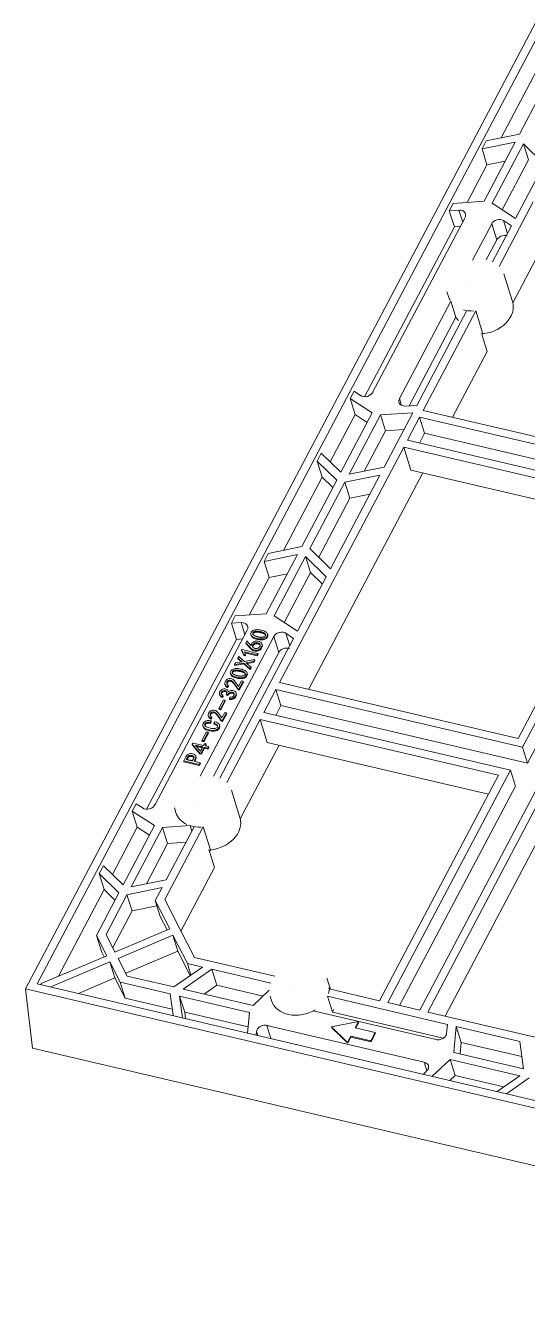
# Model space of a CAD drawing. Extents: x 4116 to 5931, y -3683 to -1260.
# Drawn here: x 4794.5 to 4861.8, y -1551.6 to -1380.9 of the extents above; entities that cross this region are included whole.
import ezdxf

# ---------------------------------------------------------------- set-up
doc = ezdxf.new("R2010")
doc.units = 0
doc.header["$MEASUREMENT"] = 0
doc.layers.get('0').update_dxf_attribs({"true_color": 0xffffff})
doc.layers.add('61', color=7, linetype='Continuous', true_color=0xffffff)

# ---------------------------------------------------------------- blocks, each defined once
blk = doc.blocks.new('u16')
at = {"layer": '61', "color": 7, "linetype": 'Continuous', "lineweight": 13}
for p, q in [((-132.68, -98.48), (-5.08, 143.24)), ((-4.47, 142.05), (-131.1, -97.81)), ((-68.84, 15.72), (-63.65, 25.56)), ((-61.69, 25.13), (-66.39, 16.22)), ((-70.87, 15.31), (-66.39, 16.22)), ((-71.43, 14.24), (-70.87, 15.31)), ((-71.43, 14.24), (-66.96, 15.15)), ((-70.76, 12.09), (-71.43, 14.24)), ((-66.96, 15.15), (-71.16, 7.19)), ((-70.07, 6.93), (-65.87, 14.89)), ((-65.87, 14.89), (-65.19, 12.74)), ((-65.87, 14.89), (-63.1, 12.19)), ((-73.42, 7.04), (-70.76, 12.09)), ((-70.76, 12.09), (-68.31, 12.59)), ((-65.19, 12.74), (-68.72, 6.06)), ((-66.94, 4.9), (-63.1, 12.19)), ((-75.82, 5.93), (-75.3, 6.92)), ((-75.3, 6.92), (-71.16, 7.19)), ((-70.07, 6.93), (-66.94, 4.9)), ((-64.55, 7.11), (-69.12, -1.55)), ((-75.82, 5.93), (-74.53, 6.01)), ((-75.14, 3.78), (-75.82, 5.93)), ((-74.53, 6.01), (-74.02, 4.41)), ((-87.19, -19.03), (-75.14, 3.78)), ((-86.1, -18.45), (-73.7, 5.02)), ((-75.14, 3.78), (-74.33, 3.84)), ((-72.7, -0.7), (-70.12, 4.18)), ((-70.12, 4.18), (-69.45, 2.03)), ((-70.03, -0.94), (-67.47, 3.91)), ((-68, 2.89), (-68.54, 4.61)), ((-68.54, 4.61), (-67.47, 3.91)), ((-69.45, 2.03), (-70.88, -0.68)), ((-62.92, 1.89), (-67.3, -6.41)), ((-67.34, -6.24), (-68.5, -2.56)), ((-76.13, -4.95), (-75.94, -5.57)), ((-82.51, -19.29), (-75.61, -6.22)), ((-74.94, -8.37), (-75.61, -6.22)), ((-74.94, -8.37), (-81.22, -20.26)), ((-80.19, -20.19), (-73.47, -7.47)), ((-72.27, -7.51), (-79.32, -20.86)), ((-71.31, -10.58), (-72.27, -7.51)), ((-71.31, -10.58), (-71.42, -10.8)), ((-70.75, -12.95), (-71.42, -10.8)), ((-70.75, -12.95), (-75.41, -21.77)), ((-89.12, -19.27), (-88.6, -18.29)), ((-88.6, -18.29), (-87.67, -18.89)), ((-89.12, -19.27), (-86.15, -21.21)), ((-89.12, -19.27), (-88.45, -21.42)), ((-82.23, -20.19), (-82.51, -19.29)), ((-81.69, -20.29), (-80.19, -20.19)), ((-91.79, -27.76), (-88.45, -21.42)), ((-86.15, -21.21), (-90.35, -29.17)), ((-89.26, -29.42), (-85.06, -21.46)), ((-88.45, -21.42), (-86.82, -22.48)), ((-85.06, -21.46), (-80.71, -21.18)), ((-84.38, -23.61), (-85.06, -21.46)), ((-84.56, -28.47), (-80.71, -21.18)), ((-79.81, -21.79), (-81.44, -24.88)), ((-46.71, -29.54), (-79.81, -21.79)), ((-79.81, -21.79), (-79.13, -23.94)), ((-47.31, -28.35), (-79.32, -20.86)), ((-87.23, -29.01), (-84.38, -23.61)), ((-84.38, -23.61), (-81.91, -23.45)), ((-81.44, -24.88), (-48.34, -32.63)), ((-79.83, -25.25), (-79.13, -23.94)), ((-46.03, -31.69), (-79.13, -23.94)), ((-81.93, -25.81), (-98.6, -57.39)), ((-93.55, -27.66), (-92.99, -26.59)), ((-92.99, -26.59), (-90.35, -29.17)), ((-49.92, -33.3), (-81.93, -25.81)), ((-80.97, -28.87), (-81.93, -25.81)), ((-93.55, -27.66), (-90.92, -30.24)), ((-93.55, -27.66), (-92.88, -29.81)), ((-89.26, -29.42), (-84.56, -28.47)), ((-80.97, -28.87), (-51.26, -35.83)), ((-98.07, -39.65), (-92.88, -29.81)), ((-95.62, -39.15), (-90.92, -30.24)), ((-79.36, -29.25), (-94.7, -58.31)), ((-89.83, -30.5), (-94.53, -39.4)), ((-92.88, -29.81), (-91.44, -31.22)), ((-91.76, -42.11), (-85.13, -29.54)), ((-89.83, -30.5), (-85.13, -29.54)), ((-89.83, -30.5), (-89.15, -32.64)), ((-89.15, -32.64), (-86.48, -32.1)), ((-93.34, -40.57), (-89.15, -32.64)), ((-66.59, -64.89), (-49.92, -33.3)), ((-48.34, -32.63), (-65.99, -66.07)), ((-65.32, -68.22), (-47.66, -34.78)), ((-100.1, -40.06), (-95.62, -39.15)), ((-100.66, -41.13), (-100.1, -40.06)), ((-100.66, -41.13), (-96.19, -40.22)), ((-96.19, -40.22), (-100.39, -48.18)), ((-99.3, -48.44), (-95.09, -40.48)), ((-95.09, -40.48), (-92.33, -43.18)), ((-95.09, -40.48), (-94.42, -42.62)), ((-94.53, -39.4), (-91.76, -42.11)), ((-99.99, -43.28), (-100.66, -41.13)), ((-97.95, -49.31), (-94.42, -42.62)), ((-94.42, -42.62), (-92.85, -44.17)), ((-102.65, -48.33), (-99.99, -43.28)), ((-99.99, -43.28), (-97.54, -42.78)), ((-96.17, -50.47), (-92.33, -43.18)), ((-105.05, -49.44), (-104.53, -48.45)), ((-105.05, -49.44), (-103.76, -49.35)), ((-104.37, -51.59), (-105.05, -49.44)), ((-104.53, -48.45), (-100.39, -48.18)), ((-103.76, -49.35), (-103.25, -50.96)), ((-99.3, -48.44), (-96.17, -50.47)), ((-115.32, -73.82), (-102.93, -50.35)), ((-109.26, -69.96), (-99.35, -51.19)), ((-100.17, -50.99), (-100.22, -50.83)), ((-99.35, -51.19), (-98.68, -53.34)), ((-97.23, -52.48), (-97.77, -50.76)), ((-97.77, -50.76), (-96.7, -51.46)), ((-116.42, -74.4), (-104.37, -51.59)), ((-106.59, -70.2), (-96.7, -51.46)), ((-104.37, -51.59), (-103.56, -51.53)), ((-103.12, -52.05), (-103, -51.81)), ((-102.57, -52.66), (-103.12, -52.05)), ((-102.53, -52.78), (-103.08, -52.17)), ((-103, -51.81), (-102.42, -52.44)), ((-98.68, -53.34), (-107.44, -69.94)), ((-104.51, -54.73), (-103.59, -54.6)), ((-104.19, -54.13), (-104.06, -53.88)), ((-103.59, -54.6), (-104.19, -54.13)), ((-103.69, -54.62), (-104.15, -54.25)), ((-104.06, -53.88), (-103.3, -54.54)), ((-103.68, -53.1), (-103.61, -52.97)), ((-103.61, -52.97), (-101.51, -53.47)), ((-103.18, -53.69), (-103.41, -53.64)), ((-103.14, -53.82), (-103.37, -53.76)), ((-101.62, -53.67), (-103.3, -53.28)), ((-103.3, -54.54), (-101.94, -54.31)), ((-101.58, -53.8), (-103.27, -53.4)), ((-103.2, -53.58), (-103.23, -53.45)), ((-102.07, -54.56), (-103.12, -54.72)), ((-101.94, -54.31), (-102.07, -54.56)), ((-101.9, -54.44), (-102.04, -54.69)), ((-101.51, -53.47), (-101.62, -53.67)), ((-101.47, -53.59), (-101.58, -53.8)), ((-104.64, -54.98), (-104.51, -54.73)), ((-103.42, -54.77), (-104.64, -54.98)), ((-103.38, -54.89), (-104.6, -55.1)), ((-102.58, -55.52), (-103.42, -54.77)), ((-102.54, -55.64), (-103.38, -54.89)), ((-103.12, -54.72), (-102.45, -55.27)), ((-102.04, -54.69), (-102.98, -54.82)), ((-102.92, -56.19), (-102.97, -56.04)), ((-102.45, -55.27), (-102.58, -55.52)), ((-102.41, -55.39), (-102.54, -55.64)), ((-105.49, -57.75), (-105.63, -57.94)), ((-105.45, -57.87), (-105.59, -58.06)), ((-104.1, -57.91), (-103.71, -57.16)), ((-103.49, -57.21), (-104.04, -58.26)), ((-103.45, -57.34), (-104, -58.39)), ((-103.71, -57.16), (-103.49, -57.21)), ((-66.59, -64.89), (-98.6, -57.39)), ((-106.73, -60.88), (-106.1, -59.7)), ((-106.66, -58.95), (-106.61, -59.1)), ((-105.91, -59.75), (-106.53, -60.93)), ((-106.21, -59.11), (-106.34, -59.29)), ((-106.17, -59.24), (-106.3, -59.41)), ((-106.1, -59.7), (-105.91, -59.75)), ((-105.58, -59.02), (-105.74, -58.98)), ((-105.54, -59.14), (-105.7, -59.1)), ((-105.47, -58.63), (-105.49, -58.54)), ((-105.31, -59.56), (-105.25, -59.36)), ((-104.04, -58.26), (-104.09, -58.25)), ((-104, -58.39), (-104.05, -58.37)), ((-99.09, -58.32), (-100.72, -61.41)), ((-99.09, -58.32), (-98.42, -60.47)), ((-65.99, -66.07), (-99.09, -58.32)), ((-106.53, -60.93), (-106.73, -60.88)), ((-106.49, -61.05), (-106.69, -61.01)), ((-105.87, -59.87), (-106.49, -61.05)), ((-106.34, -62.14), (-105.94, -61.4)), ((-105.72, -61.45), (-106.28, -62.5)), ((-105.94, -61.4), (-105.72, -61.45)), ((-100.72, -61.41), (-67.62, -69.16)), ((-99.11, -61.79), (-98.42, -60.47)), ((-65.32, -68.22), (-98.42, -60.47)), ((-107.79, -62.53), (-107.91, -62.76)), ((-107.75, -62.65), (-107.87, -62.88)), ((-107.72, -61.98), (-107.86, -62.17)), ((-107.68, -62.11), (-107.82, -62.3)), ((-107.4, -62.88), (-107.27, -62.64)), ((-106.62, -63.19), (-106.67, -63.03)), ((-106.28, -62.5), (-106.33, -62.49)), ((-106.24, -62.62), (-106.29, -62.61)), ((-105.68, -61.57), (-106.24, -62.62)), ((-101.21, -62.34), (-105.68, -70.81)), ((-101.21, -62.34), (-100.25, -65.41)), ((-69.21, -69.83), (-101.21, -62.34)), ((-109, -65.18), (-108.37, -63.99)), ((-108.88, -63.2), (-108.83, -63.35)), ((-108.18, -64.04), (-108.8, -65.22)), ((-108.14, -64.16), (-108.76, -65.35)), ((-108.37, -63.99), (-108.18, -64.04)), ((-110.31, -65.66), (-110.22, -65.5)), ((-109.32, -66.83), (-110.31, -65.66)), ((-109.28, -66.95), (-110.27, -65.78)), ((-110.22, -65.5), (-108.79, -65.84)), ((-108.95, -66.13), (-109.82, -65.93)), ((-108.69, -66.08), (-109.11, -66.88)), ((-108.65, -66.2), (-109.07, -67)), ((-108.8, -65.22), (-109, -65.18)), ((-108.76, -65.35), (-108.96, -65.3)), ((-108.79, -65.84), (-108.66, -65.59)), ((-108.23, -66.19), (-108.69, -66.08)), ((-108.66, -65.59), (-108.45, -65.63)), ((-108.19, -66.31), (-108.65, -66.2)), ((-108.45, -65.63), (-108.59, -65.88)), ((-108.59, -65.88), (-108.12, -65.99)), ((-108.42, -65.76), (-108.49, -65.91)), ((-108.12, -65.99), (-108.23, -66.19)), ((-108.08, -66.12), (-108.19, -66.31)), ((-98.64, -65.78), (-103.86, -75.67)), ((-100.25, -65.41), (-70.54, -72.37)), ((-65.99, -66.07), (-65.32, -68.22)), ((-111.45, -67.89), (-111.17, -67.35)), ((-109.37, -68.38), (-111.45, -67.89)), ((-109.33, -68.5), (-111.42, -68.01)), ((-110.93, -67.59), (-111, -67.72)), ((-109.9, -67.64), (-110.06, -67.95)), ((-110.06, -67.95), (-109.24, -68.14)), ((-109.86, -67.77), (-109.97, -67.97)), ((-109.79, -67.39), (-109.84, -67.24)), ((-109.24, -68.14), (-109.37, -68.38)), ((-109.2, -68.26), (-109.33, -68.5)), ((-109.11, -66.88), (-109.32, -66.83)), ((-109.07, -67), (-109.28, -66.95)), ((-85.18, -100.09), (-69.21, -69.83)), ((-67.62, -69.16), (-84.08, -100.34)), ((-67.62, -69.16), (-66.95, -71.31)), ((-82.48, -100.72), (-66.95, -71.31)), ((-79.78, -101.35), (-63.32, -70.17)), ((-78.69, -101.61), (-62.72, -71.35)), ((-103.9, -75.5), (-105.06, -71.82)), ((-118.35, -74.64), (-117.83, -73.66)), ((-118.35, -74.64), (-115.38, -76.58)), ((-118.35, -74.64), (-117.68, -76.79)), ((-117.83, -73.66), (-116.9, -74.26)), ((-112.69, -74.21), (-112.5, -74.83)), ((-61.75, -74.42), (-76.39, -102.15)), ((-121.02, -83.13), (-117.68, -76.79)), ((-115.38, -76.58), (-119.58, -84.54)), ((-117.68, -76.79), (-116.05, -77.85)), ((-114.29, -76.83), (-110.59, -76.59)), ((-108.83, -76.77), (-113.97, -86.5)), ((-113.79, -83.84), (-110.04, -76.73)), ((-110.36, -77.33), (-110.59, -76.59)), ((-107.87, -79.84), (-108.83, -76.77)), ((-118.49, -84.79), (-114.29, -76.83)), ((-113.61, -78.98), (-114.29, -76.83)), ((-116.46, -84.38), (-113.61, -78.98)), ((-113.61, -78.98), (-111.14, -78.82)), ((-107.87, -79.84), (-107.99, -80.06)), ((-107.31, -82.21), (-107.99, -80.06)), ((-122.78, -83.03), (-122.22, -81.96)), ((-122.78, -83.03), (-120.15, -85.61)), ((-122.78, -83.03), (-122.11, -85.18)), ((-122.22, -81.96), (-119.58, -84.54)), ((-107.31, -82.21), (-111.82, -90.74)), ((-128.23, -96.78), (-122.11, -85.18)), ((-122.11, -85.18), (-120.67, -86.59)), ((-119.06, -85.87), (-114.36, -84.91)), ((-118.49, -84.79), (-113.79, -83.84)), ((-115.27, -86.63), (-114.36, -84.91)), ((-123.16, -91.32), (-120.15, -85.61)), ((-119.06, -85.87), (-121.87, -91.19)), ((-119.06, -85.87), (-118.38, -88.01)), ((-114.59, -88.78), (-115.27, -86.63)), ((-115.27, -86.63), (-113.33, -90.44)), ((-110.02, -94.27), (-113.97, -86.5)), ((-120.98, -92.94), (-118.38, -88.01)), ((-118.38, -88.01), (-115.05, -87.33)), ((-120.67, -93.56), (-113.33, -90.44)), ((-113.67, -90.59), (-114.59, -88.78)), ((-123.16, -91.32), (-121.78, -94.04)), ((-122.49, -93.47), (-123.16, -91.32)), ((-120.67, -93.56), (-121.87, -91.19)), ((-112.9, -91.28), (-120.24, -94.4)), ((-112.9, -91.28), (-110.96, -95.09)), ((-112.23, -93.43), (-112.9, -91.28)), ((-122.13, -94.18), (-122.49, -93.47)), ((-119.22, -96.4), (-112.23, -93.43)), ((-110.57, -96.7), (-112.23, -93.43)), ((-130.56, -97.77), (-121.78, -94.04)), ((-121.36, -94.88), (-129.27, -98.24)), ((-121.36, -94.88), (-119.98, -97.59)), ((-121.36, -94.88), (-120.69, -97.02)), ((-119.04, -96.77), (-120.24, -94.4)), ((-108.94, -95.57), (-112.77, -98.24)), ((-108.94, -95.57), (-110.96, -95.09)), ((-110.96, -95.09), (-110.48, -96.64)), ((-110.02, -94.27), (-99.21, -96.8)), ((-125.58, -99.1), (-120.69, -97.02)), ((-119.31, -99.74), (-120.69, -97.02)), ((-119.04, -96.77), (-112.77, -98.24)), ((-107.68, -95.86), (-111.51, -98.53)), ((-99.76, -97.71), (-107.68, -95.86)), ((-107.68, -95.86), (-107, -98.01)), ((-91.76, -98.55), (-92.23, -97.06)), ((-131.74, -106.43), (-132.68, -98.48)), ((-132.68, -98.48), (8.42, -131.53)), ((-131.1, -97.81), (7.82, -130.35)), ((-130.64, -97.92), (-130.56, -97.77)), ((-119.98, -97.59), (-119.31, -99.74)), ((-113.26, -99.16), (-119.98, -97.59)), ((-111.51, -98.53), (-102.14, -100.72)), ((-107, -98.01), (-108.69, -99.19)), ((-107, -98.01), (-100.8, -99.46)), ((-99.97, -98.68), (-102.14, -100.72)), ((-91.93, -98.51), (-85.18, -100.09)), ((-119.31, -99.74), (-112.99, -101.22)), ((-113.26, -99.16), (-112.88, -102.08)), ((-102.63, -101.65), (-112, -99.46)), ((-112, -99.46), (-111.62, -102.37)), ((-112, -99.46), (-111.32, -101.61)), ((-99.86, -99.45), (-99.67, -100.07)), ((-76.08, -103.26), (-92.17, -99.49)), ((-92.17, -99.49), (-91.49, -101.64)), ((-84.08, -100.34), (-79.78, -101.35)), ((-111.32, -101.61), (-102.81, -103.6)), ((-111.32, -101.61), (-111.21, -102.47)), ((-102.63, -101.65), (-102.88, -104.42)), ((-77.57, -105.29), (-94.06, -101.43)), ((-91.49, -101.64), (-76.64, -105.12)), ((-78.69, -101.61), (-35.04, -111.83)), ((-99.74, -105.16), (-100.29, -103.39)), ((-79.17, -108.34), (-100.29, -103.39)), ((-91.61, -103.6), (-88, -102.86)), ((-89.49, -105.67), (-91.61, -103.6)), ((-91.57, -103.72), (-91.61, -103.6)), ((-89.45, -105.8), (-91.57, -103.72)), ((-88, -102.86), (-88.44, -103.7)), ((-85.76, -104.33), (-88.44, -103.7)), ((-87.96, -102.99), (-88.35, -103.72)), ((-87.96, -102.99), (-88, -102.86)), ((-76.08, -103.26), (-76.19, -104.47)), ((-74.91, -103.53), (-75.23, -107.03)), ((-66.35, -105.54), (-74.91, -103.53)), ((-74.24, -105.68), (-74.91, -103.53)), ((-101.68, -104.21), (-101.72, -104.69)), ((-101.68, -104.21), (-101.51, -104.74)), ((-89.05, -104.84), (-89.49, -105.67)), ((-89.45, -105.8), (-89.49, -105.67)), ((-89.01, -104.96), (-89.45, -105.8)), ((-89.01, -104.96), (-89.05, -104.84)), ((-86.36, -105.47), (-89.05, -104.84)), ((-86.32, -105.59), (-89.01, -104.96)), ((-85.76, -104.33), (-86.36, -105.47)), ((-86.32, -105.59), (-86.36, -105.47)), ((-86.32, -105.59), (-85.72, -104.45)), ((-85.72, -104.45), (-85.76, -104.33)), ((-74.24, -105.68), (-74.38, -107.23)), ((-74.24, -105.68), (-66.08, -107.59)), ((-66.35, -105.54), (-65.87, -109.22)), ((-131.74, -106.43), (11.24, -139.92)), ((-65.87, -109.22), (-75.23, -107.03)), ((-79.17, -108.34), (-78.81, -109.49)), ((-75.72, -107.96), (-78.13, -110.22)), ((-75.05, -110.1), (-75.72, -107.96)), ((-75.72, -107.96), (-66.36, -110.15)), ((-78.87, -109.55), (-79.29, -109.95)), ((-75.05, -110.1), (-75.76, -110.77)), ((-68.49, -111.64), (-75.05, -110.1)), ((-66.36, -110.15), (-69.39, -112.26)), ((-65.09, -110.44), (-68.13, -112.56))]:
    blk.add_line(p, q, dxfattribs=at)
for centre, major_axis, start_param, end_param in [((-74.6, 5.23), (-0.954, -0.299), 2.607876, 4.31832), ((-69.23, 3.97), (-0.954, -0.299), 3.592986, 5.749469), ((-68.55, 1.82), (0.954, 0.299), 0.798601, 2.607876), ((-72.31, -3.76), (3.82, 1.2), 0, 6.283185482025146), ((-72.31, -3.76), (-1.1, -0.34), 0, 6.283185482025146), ((-72.12, -4.37), (-3.82, -1.2), 6.283172, 6.46713), ((-71.16, -7.44), (-3.82, -1.2), 1.220343, 3.14157), ((-71.45, -6.52), (-3.82, -1.2), 0.183944, 0.417125), ((-72.12, -4.37), (-3.82, -1.2), 0.855223, 1.220343), ((-86.99, -18.24), (-0.954, -0.299), 0.451393, 2.607876), ((-81.62, -19.5), (-0.954, -0.299), 5.749469, 7.459913), ((-103.83, -50.14), (-0.954, -0.299), 2.607876, 4.31832), ((-98.46, -51.4), (-0.954, -0.299), 3.592986, 5.749469), ((-97.78, -53.55), (0.954, 0.299), 0.798601, 2.607876), ((-108.88, -73.02), (-1.1, -0.34), 0, 6.283185482025146), ((-108.88, -73.02), (3.82, 1.2), 0, 6.283185482025146), ((-116.22, -73.61), (-0.954, -0.299), 0.451393, 2.607876), ((-108.68, -73.63), (-3.82, -1.2), 6.283159, 6.978817), ((-108.68, -73.63), (-3.82, -1.2), 0.855223, 1.220343), ((-107.72, -76.7), (-3.82, -1.2), 1.220343, 3.14157), ((-96.04, -98.26), (3.82, 1.2), 0, 6.283185482025146), ((-96.04, -98.26), (-1.1, -0.34), 0, 6.283185482025146), ((-95.85, -98.87), (-3.82, -1.2), 2.670299, 2.930492), ((-95.85, -98.87), (-3.82, -1.2), 0.000028, 1.878103), ((-95.18, -101.02), (-3.82, -1.2), 2.568468, 2.670299), ((-100.7, -104.15), (-0.954, -0.299), 3.92301, 6.044081), ((-77.16, -104.53), (-0.954, -0.299), 0.781418, 2.902488), ((-79.58, -109.1), (-0.954, -0.299), 2.261743, 3.92301)]:
    blk.add_ellipse(centre, major_axis=major_axis, ratio=0.76566, start_param=start_param, end_param=end_param, dxfattribs=at)
for points, degree in [([(-102.43, -50.97), (-102.47, -50.87), (-102.45, -50.76), (-102.39, -50.63)], 3), ([(-102.22, -51.23), (-102.32, -51.16), (-102.39, -51.07), (-102.43, -50.97)], 3), ([(-102.43, -50.97), (-102.39, -51.09)], 1), ([(-102.39, -50.63), (-102.32, -50.51), (-102.21, -50.42), (-102.04, -50.36)], 3), ([(-102.18, -51.36), (-102.28, -51.28), (-102.35, -51.19), (-102.39, -51.09)], 3), ([(-102.16, -50.69), (-102.24, -50.82), (-102.13, -50.95)], 2), ([(-101.89, -50.52), (-102.09, -50.56), (-102.16, -50.69)], 2), ([(-102.16, -50.69), (-102.12, -50.81)], 1), ([(-102.12, -50.81), (-102.17, -50.89), (-102.15, -50.97)], 2), ([(-102.13, -50.95), (-102.02, -51.09), (-101.7, -51.2)], 2), ([(-101.85, -50.64), (-102.05, -50.68), (-102.12, -50.81)], 2), ([(-102.04, -50.36), (-101.88, -50.3), (-101.7, -50.27), (-101.51, -50.29)], 3), ([(-101.48, -50.51), (-101.69, -50.48), (-101.89, -50.52)], 2), ([(-101.89, -50.52), (-101.85, -50.64)], 1), ([(-101.45, -50.63), (-101.65, -50.6), (-101.85, -50.64)], 2), ([(-101.7, -51.2), (-101.39, -51.31), (-101.1, -51.32)], 2), ([(-101.51, -50.29), (-101.31, -50.3), (-101.1, -50.34), (-100.88, -50.41)], 3), ([(-101.48, -50.51), (-101.45, -50.63)], 1), ([(-101.04, -50.59), (-101.28, -50.54), (-101.48, -50.51)], 2), ([(-101, -50.72), (-101.24, -50.66), (-101.45, -50.63)], 2), ([(-100.63, -50.75), (-100.8, -50.65), (-101.04, -50.59)], 2), ([(-101.04, -50.59), (-101, -50.72)], 1), ([(-100.6, -50.88), (-100.77, -50.77), (-101, -50.72)], 2), ([(-100.88, -50.41), (-100.65, -50.47), (-100.48, -50.55), (-100.36, -50.64)], 3), ([(-100.46, -51), (-100.46, -50.86), (-100.63, -50.75)], 2), ([(-100.63, -50.75), (-100.6, -50.88)], 1), ([(-100.63, -51.23), (-100.46, -51.14), (-100.46, -51)], 2), ([(-100.42, -51.12), (-100.42, -50.98), (-100.6, -50.88)], 2), ([(-100.2, -50.98), (-100.2, -51.11), (-100.27, -51.23), (-100.4, -51.33)], 3), ([(-100.36, -50.64), (-100.25, -50.74), (-100.19, -50.85), (-100.2, -50.98)], 3), ([(-100.16, -51.1), (-100.16, -51.23), (-100.23, -51.35), (-100.36, -51.45)], 3), ([(-100.2, -50.98), (-100.16, -51.1)], 1), ([(-100.17, -50.97), (-100.16, -51.01), (-100.16, -51.06), (-100.16, -51.1)], 3), ([(-103.12, -52.05), (-103.08, -52.17)], 1), ([(-102.57, -52.66), (-102.53, -52.78)], 1), ([(-102.34, -52.87), (-102.4, -52.82), (-102.48, -52.75), (-102.57, -52.66)], 3), ([(-102.3, -53), (-102.36, -52.94), (-102.44, -52.87), (-102.53, -52.78)], 3), ([(-102.42, -52.44), (-102.38, -52.24), (-102.29, -52.09), (-102.16, -52)], 3), ([(-102.07, -53), (-102.18, -52.96), (-102.27, -52.92), (-102.34, -52.87)], 3), ([(-102.34, -52.87), (-102.3, -53)], 1), ([(-102.22, -51.23), (-102.18, -51.36)], 1), ([(-101.75, -51.43), (-101.96, -51.38), (-102.12, -51.31), (-102.22, -51.23)], 3), ([(-102.2, -52.39), (-102.26, -52.56), (-102.14, -52.67)], 2), ([(-101.98, -52.12), (-102.14, -52.22), (-102.2, -52.39)], 2), ([(-102.2, -52.39), (-102.17, -52.51)], 1), ([(-102.17, -52.51), (-102.2, -52.61), (-102.18, -52.68)], 2), ([(-101.71, -51.56), (-101.92, -51.5), (-102.08, -51.43), (-102.18, -51.36)], 3), ([(-101.94, -52.24), (-102.1, -52.35), (-102.17, -52.51)], 2), ([(-102.16, -52), (-102.03, -51.9), (-101.91, -51.85), (-101.79, -51.83)], 3), ([(-102.14, -52.67), (-102.02, -52.78), (-101.84, -52.81)], 2), ([(-101.55, -52.07), (-101.81, -52.01), (-101.98, -52.12)], 2), ([(-101.98, -52.12), (-101.94, -52.24)], 1), ([(-101.52, -52.19), (-101.77, -52.13), (-101.94, -52.24)], 2), ([(-101.84, -52.81), (-101.66, -52.84), (-101.49, -52.77)], 2), ([(-101.79, -51.83), (-101.68, -51.82), (-101.57, -51.82), (-101.45, -51.84)], 3), ([(-101.22, -51.53), (-101.36, -51.52), (-101.53, -51.49), (-101.75, -51.43)], 3), ([(-101.75, -51.43), (-101.71, -51.56)], 1), ([(-101.18, -51.65), (-101.32, -51.65), (-101.5, -51.61), (-101.71, -51.56)], 3), ([(-101.27, -52.9), (-101.39, -52.98), (-101.53, -53.03), (-101.67, -53.04)], 3), ([(-101.55, -52.07), (-101.52, -52.19)], 1), ([(-101.22, -52.26), (-101.3, -52.13), (-101.55, -52.07)], 2), ([(-101.18, -52.39), (-101.26, -52.25), (-101.52, -52.19)], 2), ([(-101.49, -52.77), (-101.33, -52.71), (-101.23, -52.55)], 2), ([(-101.45, -51.84), (-101.34, -51.86), (-101.24, -51.9), (-101.15, -51.96)], 3), ([(-100.99, -52.56), (-101.06, -52.7), (-101.15, -52.82), (-101.27, -52.9)], 3), ([(-101.27, -52.9), (-101.23, -53.02)], 1), ([(-101.23, -52.55), (-101.14, -52.4), (-101.22, -52.26)], 2), ([(-100.95, -52.68), (-101.02, -52.82), (-101.11, -52.94), (-101.23, -53.02)], 3), ([(-100.81, -51.51), (-100.95, -51.53), (-101.09, -51.54), (-101.22, -51.53)], 3), ([(-101.22, -51.53), (-101.18, -51.65)], 1), ([(-101.22, -52.26), (-101.18, -52.39)], 1), ([(-100.77, -51.64), (-100.91, -51.66), (-101.05, -51.66), (-101.18, -51.65)], 3), ([(-101.15, -51.96), (-101.06, -52.02), (-101, -52.09), (-100.95, -52.19)], 3), ([(-101.1, -51.32), (-100.81, -51.33), (-100.63, -51.23)], 2), ([(-100.95, -52.19), (-100.91, -52.29), (-100.92, -52.41), (-100.99, -52.56)], 3), ([(-100.99, -52.56), (-100.95, -52.68)], 1), ([(-100.95, -52.19), (-100.92, -52.32)], 1), ([(-100.92, -52.32), (-100.87, -52.41), (-100.88, -52.54), (-100.95, -52.68)], 3), ([(-100.4, -51.33), (-100.53, -51.43), (-100.67, -51.49), (-100.81, -51.51)], 3), ([(-100.81, -51.51), (-100.77, -51.64)], 1), ([(-100.36, -51.45), (-100.49, -51.55), (-100.63, -51.61), (-100.77, -51.64)], 3), ([(-100.4, -51.33), (-100.36, -51.45)], 1), ([(-104.19, -54.13), (-104.15, -54.25)], 1), ([(-103.41, -53.64), (-103.46, -53.43), (-103.55, -53.25), (-103.68, -53.1)], 3), ([(-103.68, -53.1), (-103.64, -53.22)], 1), ([(-103.49, -53.45), (-103.53, -53.37), (-103.58, -53.29), (-103.64, -53.22)], 3), ([(-103.41, -53.64), (-103.37, -53.76)], 1), ([(-103.3, -53.28), (-103.25, -53.39), (-103.21, -53.53), (-103.18, -53.69)], 3), ([(-103.2, -53.57), (-103.18, -53.64), (-103.16, -53.73), (-103.14, -53.82)], 3), ([(-103.18, -53.69), (-103.14, -53.82)], 1), ([(-102.03, -53.12), (-102.14, -53.09), (-102.23, -53.05), (-102.3, -53)], 3), ([(-101.67, -53.04), (-101.82, -53.05), (-101.95, -53.03), (-102.07, -53)], 3), ([(-102.07, -53), (-102.03, -53.12)], 1), ([(-102.07, -54.56), (-102.04, -54.69)], 1), ([(-101.64, -53.16), (-101.78, -53.17), (-101.91, -53.16), (-102.03, -53.12)], 3), ([(-101.94, -54.31), (-101.9, -54.44)], 1), ([(-101.67, -53.04), (-101.64, -53.16)], 1), ([(-101.23, -53.02), (-101.36, -53.11), (-101.49, -53.15), (-101.64, -53.16)], 3), ([(-101.62, -53.67), (-101.58, -53.8)], 1), ([(-101.51, -53.47), (-101.47, -53.59)], 1), ([(-105.18, -56.18), (-105.22, -56.08), (-105.2, -55.96), (-105.14, -55.84)], 3), ([(-105.18, -56.18), (-105.14, -56.3)], 1), ([(-104.97, -56.44), (-105.07, -56.37), (-105.14, -56.28), (-105.18, -56.18)], 3), ([(-105.14, -55.84), (-105.07, -55.72), (-104.96, -55.63), (-104.79, -55.57)], 3), ([(-104.93, -56.57), (-105.03, -56.49), (-105.1, -56.4), (-105.14, -56.3)], 3), ([(-104.91, -55.9), (-104.99, -56.02), (-104.88, -56.16)], 2), ([(-104.64, -55.73), (-104.84, -55.77), (-104.91, -55.9)], 2), ([(-104.91, -55.9), (-104.87, -56.02)], 1), ([(-104.87, -56.02), (-104.92, -56.1), (-104.9, -56.18)], 2), ([(-104.88, -56.16), (-104.77, -56.3), (-104.45, -56.41)], 2), ([(-104.6, -55.85), (-104.8, -55.89), (-104.87, -56.02)], 2), ([(-104.79, -55.57), (-104.63, -55.5), (-104.45, -55.48), (-104.25, -55.5)], 3), ([(-104.64, -54.98), (-104.6, -55.1)], 1), ([(-104.23, -55.72), (-104.44, -55.69), (-104.64, -55.73)], 2), ([(-104.64, -55.73), (-104.6, -55.85)], 1), ([(-104.2, -55.84), (-104.4, -55.81), (-104.6, -55.85)], 2), ([(-104.25, -55.5), (-104.06, -55.51), (-103.85, -55.55), (-103.62, -55.61)], 3), ([(-103.79, -55.8), (-104.03, -55.75), (-104.23, -55.72)], 2), ([(-104.23, -55.72), (-104.2, -55.84)], 1), ([(-103.75, -55.92), (-103.99, -55.87), (-104.2, -55.84)], 2), ([(-103.79, -55.8), (-103.75, -55.92)], 1), ([(-103.38, -55.96), (-103.55, -55.86), (-103.79, -55.8)], 2), ([(-103.34, -56.08), (-103.52, -55.98), (-103.75, -55.92)], 2), ([(-103.62, -55.61), (-103.4, -55.68), (-103.23, -55.76), (-103.11, -55.85)], 3), ([(-103.42, -54.77), (-103.38, -54.89)], 1), ([(-103.38, -55.96), (-103.34, -56.08)], 1), ([(-103.21, -56.21), (-103.21, -56.07), (-103.38, -55.96)], 2), ([(-103.38, -56.44), (-103.21, -56.35), (-103.21, -56.21)], 2), ([(-103.17, -56.33), (-103.17, -56.19), (-103.34, -56.08)], 2), ([(-102.95, -56.19), (-102.95, -56.32), (-103.02, -56.43), (-103.15, -56.54)], 3), ([(-103.11, -55.85), (-103, -55.94), (-102.94, -56.06), (-102.95, -56.19)], 3), ([(-102.91, -56.31), (-102.91, -56.44), (-102.98, -56.56), (-103.11, -56.66)], 3), ([(-102.95, -56.19), (-102.91, -56.31)], 1), ([(-102.92, -56.18), (-102.91, -56.22), (-102.91, -56.26), (-102.91, -56.31)], 3), ([(-102.58, -55.52), (-102.54, -55.64)], 1), ([(-102.45, -55.27), (-102.41, -55.39)], 1), ([(-105.92, -57.63), (-105.96, -57.52), (-105.96, -57.41), (-105.9, -57.29)], 3), ([(-105.92, -57.63), (-105.88, -57.75)], 1), ([(-105.63, -57.94), (-105.78, -57.84), (-105.88, -57.74), (-105.92, -57.63)], 3), ([(-105.9, -57.29), (-105.87, -57.22), (-105.84, -57.16), (-105.8, -57.1)], 3), ([(-105.59, -58.06), (-105.75, -57.96), (-105.85, -57.86), (-105.88, -57.75)], 3), ([(-105.8, -57.1), (-105.76, -57.05), (-105.7, -57), (-105.62, -56.95)], 3), ([(-105.65, -57.31), (-105.68, -57.38), (-105.69, -57.46), (-105.66, -57.54)], 3), ([(-105.66, -57.54), (-105.64, -57.62), (-105.58, -57.69), (-105.49, -57.75)], 3), ([(-105.66, -57.54), (-105.62, -57.66)], 1), ([(-105.48, -57.13), (-105.56, -57.17), (-105.62, -57.23), (-105.65, -57.31)], 3), ([(-105.65, -57.31), (-105.61, -57.43)], 1), ([(-105.61, -57.43), (-105.63, -57.48), (-105.64, -57.53), (-105.64, -57.58)], 3), ([(-105.63, -57.94), (-105.59, -58.06)], 1), ([(-105.62, -56.95), (-105.55, -56.9), (-105.45, -56.87), (-105.34, -56.85)], 3), ([(-105.44, -57.25), (-105.53, -57.3), (-105.58, -57.36), (-105.61, -57.43)], 3), ([(-105.49, -57.75), (-105.45, -57.87)], 1), ([(-105.23, -57.08), (-105.32, -57.07), (-105.4, -57.09), (-105.48, -57.13)], 3), ([(-105.48, -57.13), (-105.44, -57.25)], 1), ([(-105.19, -57.2), (-105.28, -57.19), (-105.36, -57.21), (-105.44, -57.25)], 3), ([(-105.34, -56.85), (-105.23, -56.84), (-105.12, -56.85), (-105, -56.89)], 3), ([(-105.23, -57.08), (-105.19, -57.2)], 1), ([(-104.96, -57.2), (-105.05, -57.13), (-105.14, -57.09), (-105.23, -57.08)], 3), ([(-104.92, -57.32), (-105.01, -57.25), (-105.1, -57.21), (-105.19, -57.2)], 3), ([(-105, -56.89), (-104.88, -56.93), (-104.75, -57.02), (-104.63, -57.16)], 3), ([(-104.5, -56.64), (-104.71, -56.58), (-104.87, -56.52), (-104.97, -56.44)], 3), ([(-104.97, -56.44), (-104.93, -56.57)], 1), ([(-104.62, -57.58), (-104.75, -57.39), (-104.87, -57.26), (-104.96, -57.2)], 3), ([(-104.96, -57.2), (-104.92, -57.32)], 1), ([(-104.46, -56.76), (-104.67, -56.71), (-104.83, -56.64), (-104.93, -56.57)], 3), ([(-104.58, -57.7), (-104.72, -57.51), (-104.83, -57.39), (-104.92, -57.32)], 3), ([(-104.63, -57.16), (-104.51, -57.29), (-104.33, -57.55), (-104.1, -57.91)], 3), ([(-104.62, -57.58), (-104.58, -57.7)], 1), ([(-104.34, -58.03), (-104.39, -57.92), (-104.49, -57.77), (-104.62, -57.58)], 3), ([(-104.3, -58.15), (-104.36, -58.04), (-104.45, -57.89), (-104.58, -57.7)], 3), ([(-104.5, -56.64), (-104.46, -56.76)], 1), ([(-103.97, -56.74), (-104.11, -56.73), (-104.28, -56.7), (-104.5, -56.64)], 3), ([(-103.93, -56.86), (-104.07, -56.85), (-104.25, -56.82), (-104.46, -56.76)], 3), ([(-104.45, -56.41), (-104.13, -56.52), (-103.84, -56.52)], 2), ([(-104.34, -58.03), (-104.3, -58.15)], 1), ([(-104.09, -58.25), (-104.21, -58.22), (-104.29, -58.14), (-104.34, -58.03)], 3), ([(-103.56, -56.72), (-103.7, -56.74), (-103.83, -56.75), (-103.97, -56.74)], 3), ([(-103.97, -56.74), (-103.93, -56.86)], 1), ([(-103.52, -56.84), (-103.66, -56.86), (-103.8, -56.87), (-103.93, -56.86)], 3), ([(-103.84, -56.52), (-103.55, -56.53), (-103.38, -56.44)], 2), ([(-103.15, -56.54), (-103.28, -56.64), (-103.42, -56.7), (-103.56, -56.72)], 3), ([(-103.56, -56.72), (-103.52, -56.84)], 1), ([(-103.11, -56.66), (-103.24, -56.76), (-103.38, -56.82), (-103.52, -56.84)], 3), ([(-103.49, -57.21), (-103.45, -57.34)], 1), ([(-103.15, -56.54), (-103.11, -56.66)], 1), ([(-106.62, -59.03), (-106.68, -58.94), (-106.68, -58.83), (-106.63, -58.7)], 3), ([(-106.63, -58.7), (-106.58, -58.57), (-106.51, -58.47), (-106.4, -58.38)], 3), ([(-106.34, -59.29), (-106.47, -59.22), (-106.56, -59.13), (-106.62, -59.03)], 3), ([(-106.62, -59.03), (-106.58, -59.16)], 1), ([(-106.58, -59.16), (-106.59, -59.13), (-106.6, -59.11), (-106.61, -59.09)], 3), ([(-106.3, -59.41), (-106.43, -59.34), (-106.52, -59.25), (-106.58, -59.16)], 3), ([(-106.43, -58.81), (-106.44, -58.91), (-106.36, -59.01), (-106.21, -59.11)], 3), ([(-106.27, -58.55), (-106.37, -58.62), (-106.42, -58.71), (-106.43, -58.81)], 3), ([(-106.43, -58.81), (-106.39, -58.93)], 1), ([(-106.4, -58.38), (-106.3, -58.3), (-106.19, -58.26), (-106.06, -58.24)], 3), ([(-106.23, -58.67), (-106.33, -58.74), (-106.38, -58.83), (-106.39, -58.93)], 3), ([(-106.34, -59.29), (-106.3, -59.41)], 1), ([(-105.94, -58.47), (-106.07, -58.45), (-106.18, -58.48), (-106.27, -58.55)], 3), ([(-106.27, -58.55), (-106.23, -58.67)], 1), ([(-105.91, -58.6), (-106.03, -58.58), (-106.14, -58.6), (-106.23, -58.67)], 3), ([(-106.21, -59.11), (-106.17, -59.24)], 1), ([(-106.06, -58.24), (-105.93, -58.23), (-105.8, -58.25), (-105.69, -58.31)], 3), ([(-105.7, -58.63), (-105.74, -58.55), (-105.82, -58.5), (-105.94, -58.47)], 3), ([(-105.94, -58.47), (-105.91, -58.6)], 1), ([(-105.67, -58.75), (-105.7, -58.67), (-105.78, -58.62), (-105.91, -58.6)], 3), ([(-105.91, -59.75), (-105.87, -59.87)], 1), ([(-105.74, -58.98), (-105.68, -58.83), (-105.67, -58.71), (-105.7, -58.63)], 3), ([(-105.74, -58.98), (-105.7, -59.1)], 1), ([(-105.7, -58.63), (-105.67, -58.75)], 1), ([(-105.69, -58.31), (-105.57, -58.37), (-105.5, -58.48), (-105.47, -58.63)], 3), ([(-105.28, -58.73), (-105.38, -58.78), (-105.48, -58.88), (-105.58, -59.02)], 3), ([(-105.58, -59.02), (-105.54, -59.14)], 1), ([(-105.24, -58.85), (-105.34, -58.9), (-105.44, -59), (-105.54, -59.14)], 3), ([(-105.47, -58.63), (-105.37, -58.55), (-105.26, -58.49), (-105.13, -58.46)], 3), ([(-104.81, -59.46), (-104.95, -59.54), (-105.12, -59.57), (-105.31, -59.56)], 3), ([(-105.31, -59.56), (-105.28, -59.68)], 1), ([(-104.97, -58.68), (-105.08, -58.66), (-105.19, -58.68), (-105.28, -58.73)], 3), ([(-105.28, -58.73), (-105.24, -58.85)], 1), ([(-104.77, -59.59), (-104.91, -59.66), (-105.08, -59.69), (-105.28, -59.68)], 3), ([(-105.25, -59.36), (-105.13, -59.36), (-105.02, -59.33), (-104.92, -59.29)], 3), ([(-104.93, -58.8), (-105.04, -58.78), (-105.15, -58.8), (-105.24, -58.85)], 3), ([(-105.13, -58.46), (-105.01, -58.43), (-104.87, -58.44), (-104.72, -58.5)], 3), ([(-104.97, -58.68), (-104.93, -58.8)], 1), ([(-104.71, -58.82), (-104.77, -58.75), (-104.85, -58.7), (-104.97, -58.68)], 3), ([(-104.68, -58.94), (-104.73, -58.87), (-104.82, -58.82), (-104.93, -58.8)], 3), ([(-104.92, -59.29), (-104.82, -59.24), (-104.74, -59.17), (-104.7, -59.08)], 3), ([(-104.48, -59.16), (-104.55, -59.29), (-104.66, -59.39), (-104.81, -59.46)], 3), ([(-104.81, -59.46), (-104.77, -59.59)], 1), ([(-104.44, -59.28), (-104.51, -59.41), (-104.62, -59.51), (-104.77, -59.59)], 3), ([(-104.72, -58.5), (-104.57, -58.55), (-104.48, -58.64), (-104.43, -58.77)], 3), ([(-104.71, -58.82), (-104.68, -58.94)], 1), ([(-104.7, -59.08), (-104.65, -58.98), (-104.66, -58.9), (-104.71, -58.82)], 3), ([(-104.43, -58.77), (-104.39, -58.9), (-104.41, -59.03), (-104.48, -59.16)], 3), ([(-104.48, -59.16), (-104.44, -59.28)], 1), ([(-104.39, -58.89), (-104.35, -59.02), (-104.37, -59.15), (-104.44, -59.28)], 3), ([(-104.43, -58.77), (-104.39, -58.89)], 1), ([(-104.05, -58.37), (-104.17, -58.34), (-104.25, -58.26), (-104.3, -58.15)], 3), ([(-104.09, -58.25), (-104.05, -58.37)], 1), ([(-104.04, -58.26), (-104, -58.39)], 1), ([(-108.14, -61.52), (-108.11, -61.45), (-108.07, -61.39), (-108.03, -61.34)], 3), ([(-108.03, -61.34), (-107.99, -61.29), (-107.93, -61.24), (-107.86, -61.19)], 3), ([(-107.72, -61.37), (-107.8, -61.41), (-107.86, -61.47), (-107.89, -61.54)], 3), ([(-107.86, -61.19), (-107.78, -61.14), (-107.69, -61.11), (-107.58, -61.09)], 3), ([(-107.46, -61.31), (-107.55, -61.31), (-107.64, -61.32), (-107.72, -61.37)], 3), ([(-107.72, -61.37), (-107.68, -61.49)], 1), ([(-107.43, -61.44), (-107.51, -61.43), (-107.6, -61.45), (-107.68, -61.49)], 3), ([(-107.58, -61.09), (-107.47, -61.07), (-107.35, -61.08), (-107.23, -61.12)], 3), ([(-107.46, -61.31), (-107.43, -61.44)], 1), ([(-107.2, -61.43), (-107.29, -61.36), (-107.38, -61.32), (-107.46, -61.31)], 3), ([(-107.16, -61.55), (-107.25, -61.48), (-107.34, -61.45), (-107.43, -61.44)], 3), ([(-107.23, -61.12), (-107.11, -61.16), (-106.99, -61.25), (-106.87, -61.39)], 3), ([(-106.86, -61.81), (-106.99, -61.63), (-107.1, -61.5), (-107.2, -61.43)], 3), ([(-107.2, -61.43), (-107.16, -61.55)], 1), ([(-106.87, -61.39), (-106.74, -61.53), (-106.57, -61.78), (-106.34, -62.14)], 3), ([(-106.73, -60.88), (-106.69, -61.01)], 1), ([(-106.53, -60.93), (-106.49, -61.05)], 1), ([(-105.72, -61.45), (-105.68, -61.57)], 1), ([(-108.79, -63.38), (-108.91, -63.22), (-108.93, -63.05), (-108.83, -62.87)], 3), ([(-108.83, -62.87), (-108.75, -62.72), (-108.62, -62.61), (-108.43, -62.54)], 3), ([(-108.6, -62.92), (-108.66, -63.03), (-108.64, -63.14), (-108.54, -63.24)], 3), ([(-108.35, -62.74), (-108.47, -62.76), (-108.55, -62.83), (-108.6, -62.92)], 3), ([(-108.6, -62.92), (-108.56, -63.05)], 1), ([(-108.56, -63.05), (-108.59, -63.11), (-108.6, -63.16), (-108.59, -63.22)], 3), ([(-108.31, -62.86), (-108.43, -62.89), (-108.51, -62.95), (-108.56, -63.05)], 3), ([(-108.43, -62.54), (-108.24, -62.47), (-108.03, -62.47), (-107.79, -62.53)], 3), ([(-107.91, -62.76), (-108.09, -62.72), (-108.24, -62.71), (-108.35, -62.74)], 3), ([(-108.35, -62.74), (-108.31, -62.86)], 1), ([(-107.87, -62.88), (-108.05, -62.84), (-108.2, -62.83), (-108.31, -62.86)], 3), ([(-108.16, -61.86), (-108.2, -61.76), (-108.19, -61.64), (-108.14, -61.52)], 3), ([(-107.86, -62.17), (-108.02, -62.07), (-108.12, -61.97), (-108.16, -61.86)], 3), ([(-108.16, -61.86), (-108.12, -61.99)], 1), ([(-107.82, -62.3), (-107.98, -62.2), (-108.08, -62.09), (-108.12, -61.99)], 3), ([(-107.89, -61.54), (-107.92, -61.62), (-107.92, -61.69), (-107.9, -61.77)], 3), ([(-107.91, -62.76), (-107.87, -62.88)], 1), ([(-107.9, -61.77), (-107.88, -61.85), (-107.82, -61.92), (-107.72, -61.98)], 3), ([(-107.9, -61.77), (-107.86, -61.9)], 1), ([(-107.89, -61.54), (-107.85, -61.67)], 1), ([(-107.85, -61.67), (-107.87, -61.72), (-107.88, -61.77), (-107.87, -61.82)], 3), ([(-107.86, -62.17), (-107.82, -62.3)], 1), ([(-107.68, -61.49), (-107.76, -61.53), (-107.82, -61.59), (-107.85, -61.67)], 3), ([(-107.79, -62.53), (-107.75, -62.65)], 1), ([(-107.72, -61.98), (-107.68, -62.11)], 1), ([(-106.95, -63.09), (-107.01, -63.01), (-107.15, -62.94), (-107.4, -62.88)], 3), ([(-107.4, -62.88), (-107.36, -63)], 1), ([(-106.91, -63.21), (-106.97, -63.13), (-107.12, -63.06), (-107.36, -63)], 3), ([(-107.27, -62.64), (-106.97, -62.72), (-106.78, -62.83), (-106.7, -62.96)], 3), ([(-106.82, -61.94), (-106.95, -61.75), (-107.07, -61.62), (-107.16, -61.55)], 3), ([(-106.95, -63.09), (-106.91, -63.21)], 1), ([(-106.93, -63.33), (-106.89, -63.25), (-106.9, -63.17), (-106.95, -63.09)], 3), ([(-106.86, -61.81), (-106.82, -61.94)], 1), ([(-106.58, -62.26), (-106.63, -62.15), (-106.72, -62), (-106.86, -61.81)], 3), ([(-106.54, -62.39), (-106.59, -62.27), (-106.68, -62.12), (-106.82, -61.94)], 3), ([(-106.7, -62.96), (-106.62, -63.09), (-106.63, -63.23), (-106.7, -63.38)], 3), ([(-106.33, -62.49), (-106.44, -62.45), (-106.53, -62.38), (-106.58, -62.26)], 3), ([(-106.58, -62.26), (-106.54, -62.39)], 1), ([(-106.29, -62.61), (-106.41, -62.57), (-106.49, -62.5), (-106.54, -62.39)], 3), ([(-106.33, -62.49), (-106.29, -62.61)], 1), ([(-106.28, -62.5), (-106.24, -62.62)], 1), ([(-108.75, -63.5), (-108.79, -63.44), (-108.82, -63.39), (-108.84, -63.33)], 3), ([(-108.02, -63.75), (-108.4, -63.66), (-108.66, -63.53), (-108.79, -63.38)], 3), ([(-108.79, -63.38), (-108.75, -63.5)], 1), ([(-107.98, -63.87), (-108.37, -63.78), (-108.62, -63.66), (-108.75, -63.5)], 3), ([(-108.54, -63.24), (-108.44, -63.33), (-108.23, -63.42), (-107.91, -63.49)], 3), ([(-108.18, -64.04), (-108.14, -64.16)], 1), ([(-108.02, -63.75), (-107.98, -63.87)], 1), ([(-107.16, -63.75), (-107.39, -63.83), (-107.67, -63.83), (-108.02, -63.75)], 3), ([(-107.13, -63.87), (-107.35, -63.95), (-107.63, -63.95), (-107.98, -63.87)], 3), ([(-107.91, -63.49), (-107.62, -63.56), (-107.4, -63.58), (-107.25, -63.54)], 3), ([(-107.25, -63.54), (-107.09, -63.5), (-106.99, -63.43), (-106.93, -63.33)], 3), ([(-106.7, -63.38), (-106.79, -63.55), (-106.94, -63.67), (-107.16, -63.75)], 3), ([(-107.16, -63.75), (-107.13, -63.87)], 1), ([(-106.66, -63.5), (-106.75, -63.67), (-106.91, -63.79), (-107.13, -63.87)], 3), ([(-106.7, -63.38), (-106.66, -63.5)], 1), ([(-106.62, -63.17), (-106.59, -63.28), (-106.6, -63.39), (-106.66, -63.5)], 3), ([(-110.31, -65.66), (-110.27, -65.78)], 1), ([(-108.9, -66.03), (-109.86, -65.81)], 1), ([(-109.86, -65.81), (-109.21, -66.61)], 1), ([(-109.21, -66.61), (-108.9, -66.03)], 1), ([(-109, -65.18), (-108.96, -65.3)], 1), ([(-108.8, -65.22), (-108.76, -65.35)], 1), ([(-108.69, -66.08), (-108.65, -66.2)], 1), ([(-108.45, -65.63), (-108.42, -65.76)], 1), ([(-108.23, -66.19), (-108.19, -66.31)], 1), ([(-108.12, -65.99), (-108.08, -66.12)], 1), ([(-111.45, -67.89), (-111.42, -68.01)], 1), ([(-111.17, -67.35), (-111.08, -67.17), (-110.95, -67.05), (-110.79, -66.98)], 3), ([(-110.97, -67.46), (-111.1, -67.7)], 1), ([(-111.1, -67.7), (-110.29, -67.89)], 1), ([(-110.74, -67.2), (-110.87, -67.28), (-110.97, -67.46)], 2), ([(-110.97, -67.46), (-110.93, -67.59)], 1), ([(-110.7, -67.33), (-110.83, -67.4), (-110.93, -67.59)], 2), ([(-110.79, -66.98), (-110.62, -66.91), (-110.44, -66.9), (-110.24, -66.94)], 3), ([(-110.37, -67.18), (-110.6, -67.13), (-110.74, -67.2)], 2), ([(-110.74, -67.2), (-110.7, -67.33)], 1), ([(-110.33, -67.31), (-110.56, -67.25), (-110.7, -67.33)], 2), ([(-110.1, -67.35), (-110.14, -67.24), (-110.37, -67.18)], 2), ([(-110.37, -67.18), (-110.33, -67.31)], 1), ([(-110.06, -67.47), (-110.1, -67.36), (-110.33, -67.31)], 2), ([(-110.29, -67.89), (-110.16, -67.65)], 1), ([(-110.24, -66.94), (-110.05, -66.99), (-109.92, -67.08), (-109.86, -67.2)], 3), ([(-110.16, -67.65), (-110.07, -67.47), (-110.1, -67.35)], 2), ([(-110.1, -67.35), (-110.06, -67.47)], 1), ([(-109.86, -67.2), (-109.79, -67.32), (-109.81, -67.47), (-109.9, -67.64)], 3), ([(-109.9, -67.64), (-109.86, -67.77)], 1), ([(-109.82, -67.32), (-109.76, -67.45), (-109.77, -67.59), (-109.86, -67.77)], 3), ([(-109.32, -66.83), (-109.28, -66.95)], 1), ([(-109.24, -68.14), (-109.2, -68.26)], 1), ([(-109.11, -66.88), (-109.07, -67)], 1), ([(-109.37, -68.38), (-109.33, -68.5)], 1)]:
    blk.add_open_spline(points, degree=degree, dxfattribs=at)

msp = doc.modelspace()

# ---------------------------------------------------------------- block references
at = {"lineweight": 18}
msp.add_blockref('u16', (4927.16, -1411.677), dxfattribs=at)

doc.saveas('drawing.dxf')
